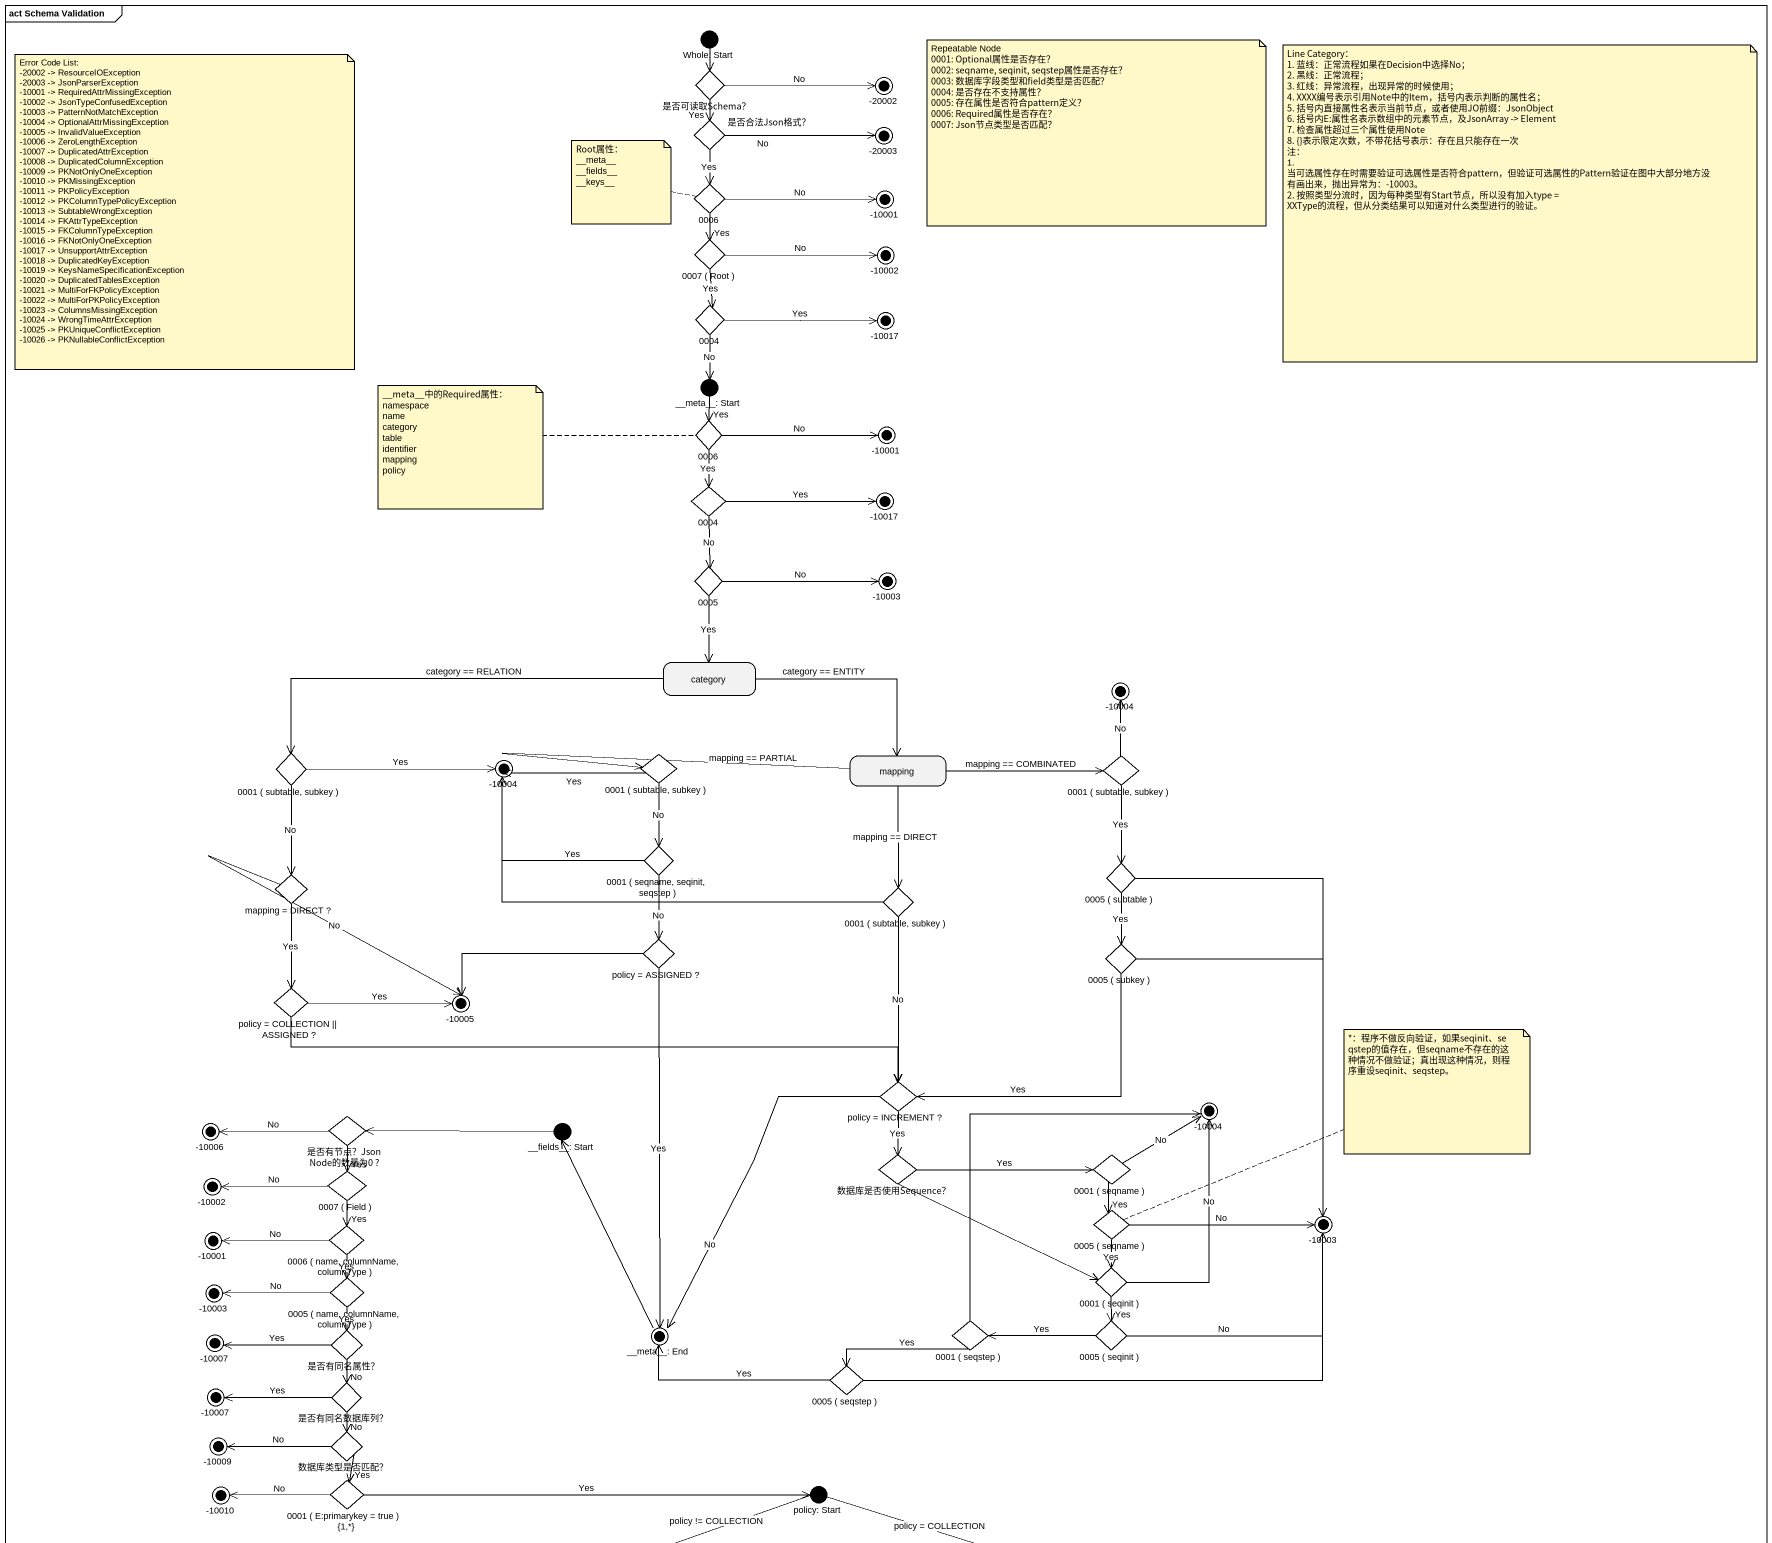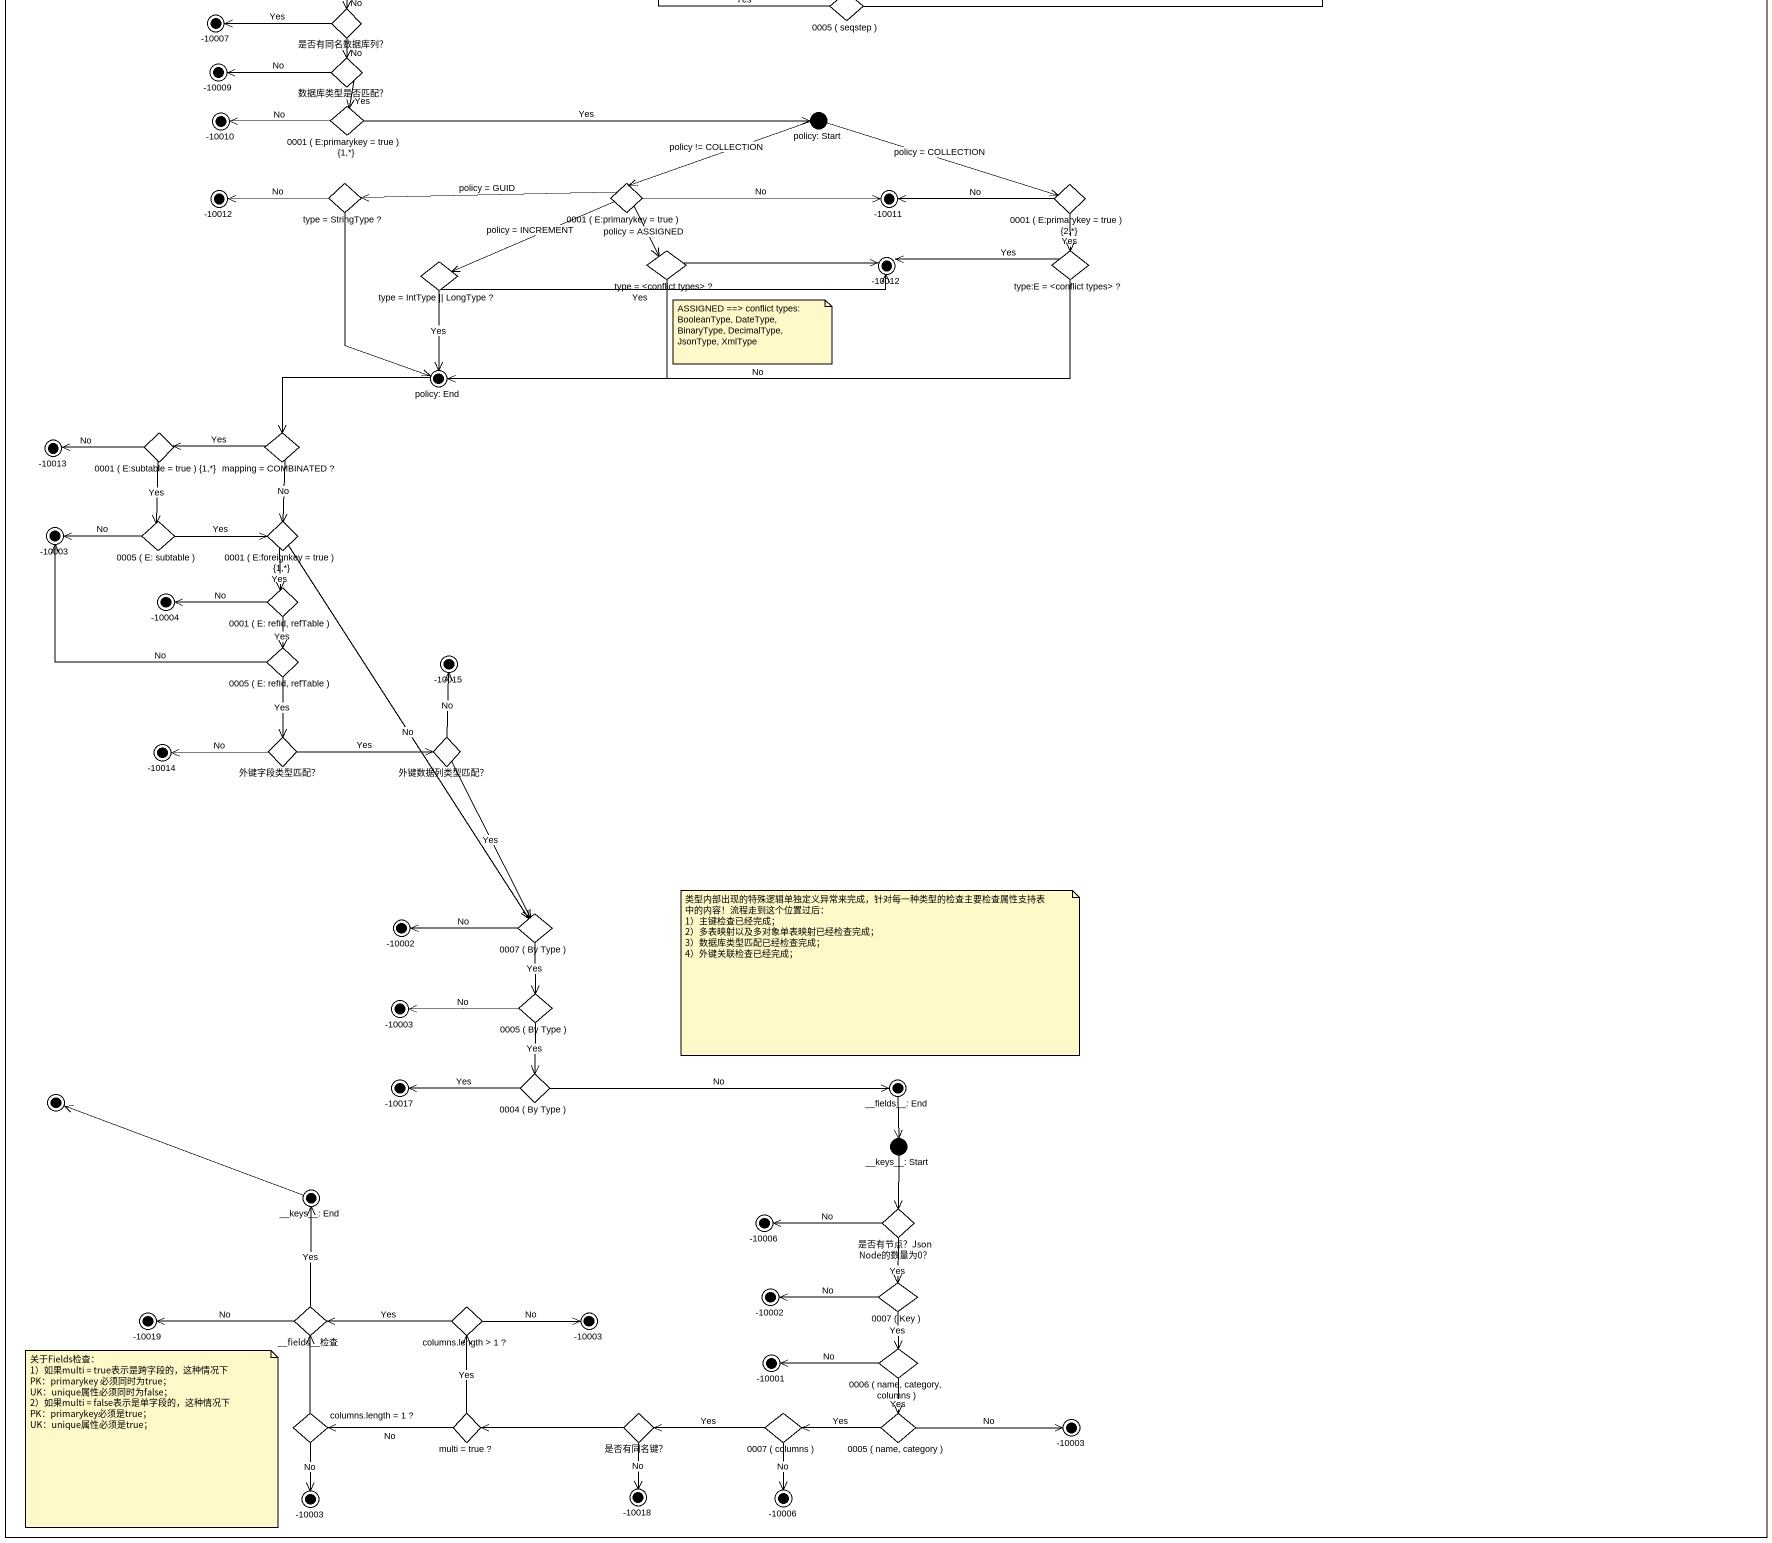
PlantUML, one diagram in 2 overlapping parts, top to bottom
@startuml
mainframe act Schema Validation
hide empty description
state "Whole: Start" as Whole_Start <<start>>
state "是否可读取Schema？" as 是否可读取Schema <<choice>>
state "-20002" as f20002 <<end>>
state "是否合法Json格式？" as 是否合法Json格式 <<choice>>
state "-20003" as f20003 <<end>>
state "0006" as c0006 <<choice>>
state "-10001" as f10001 <<end>>
state "0007 ( Root )" as c0007_Root <<choice>>
state "-10002" as f10002 <<end>>
state "0004" as c0004 <<choice>>
state "-10017" as f10017 <<end>>
state "~__meta~__: Start" as meta_Start <<start>>
state "0006" as c0006_2 <<choice>>
state "-10001" as f10001_2 <<end>>
state "0004" as c0004_2 <<choice>>
state "-10017" as f10017_2 <<end>>
state "0005" as c0005 <<choice>>
state "-10003" as f10003 <<end>>
state category
state "-10004" as f10004 <<end>>
state "0001 ( subtable, subkey )" as c0001_subtable_subkey <<choice>>
state "-10004" as f10004_2 <<end>>
state "0001 ( subtable, subkey )" as c0001_subtable_subkey_2 <<choice>>
state mapping
state "0001 ( subtable, subkey )" as c0001_subtable_subkey_3 <<choice>>
state "mapping = DIRECT ?" as mapping_DIRECT <<choice>>
state "0001 ( seqname, seqinit, seqstep )" as c0001_seqname_seqinit_seqstep <<choice>>
state "0005 ( subtable )" as c0005_subtable <<choice>>
state "0001 ( subtable, subkey )" as c0001_subtable_subkey_4 <<choice>>
state "policy = ASSIGNED ?" as policy_ASSIGNED <<choice>>
state "0005 ( subkey )" as c0005_subkey <<choice>>
state "policy = COLLECTION || ASSIGNED ?" as policy_COLLECTION_ASSIGNED <<choice>>
state "-10005" as f10005 <<end>>
state "policy = INCREMENT ?" as policy_INCREMENT <<choice>>
state "-10004" as f10004_3 <<end>>
state "-10006" as f10006 <<end>>
state "是否有节点？JsonNode的数量为0 ?" as 是否有节点_JsonNode的数量为0 <<choice>>
state "~__fields~__: Start" as fields_Start <<start>>
state "-10002" as f10002_2 <<end>>
state "0007 ( Field )" as c0007_Field <<choice>>
state "数据库是否使用Sequence？" as 数据库是否使用Sequence <<choice>>
state "0001 ( seqname )" as c0001_seqname <<choice>>
state "0006 ( name, columnName, columnType )" as c0006_name_columnName <<choice>>
state "0005 ( seqname )" as c0005_seqname <<choice>>
state "-10003" as f10003_2 <<end>>
state "-10001" as f10001_3 <<end>>
state "-10003" as f10003_3 <<end>>
state "0005 ( name, columnName, columnType )" as c0005_name_columnName <<choice>>
state "0001 ( seqinit )" as c0001_seqinit <<choice>>
state "-10007" as f10007 <<end>>
state "是否有同名属性？" as 是否有同名属性 <<choice>>
state "~__meta~__: End" as meta_End <<end>>
state "0001 ( seqstep )" as c0001_seqstep <<choice>>
state "0005 ( seqinit )" as c0005_seqinit <<choice>>
state "是否有同名数据库列？" as 是否有同名数据库列 <<choice>>
state "0005 ( seqstep )" as c0005_seqstep <<choice>>
state "-10007" as f10007_2 <<end>>
state "-10009" as f10009 <<end>>
state "数据库类型是否匹配？" as 数据库类型是否匹配 <<choice>> #FF0000
state "-10010" as f10010 <<end>>
state "0001 ( E:primarykey = true ) {1,*}" as c0001_E_primarykey_true_1 <<choice>>
state "policy: Start" as policy_Start <<start>>
state "-10012" as f10012 <<end>>
state "type = StringType ?" as type_StringType <<choice>>
state "0001 ( E:primarykey = true )" as c0001_E_primarykey_true <<choice>>
state "-10011" as f10011 <<end>>
state "0001 ( E:primarykey = true ) {2,*}" as c0001_E_primarykey_true_2 <<choice>>
state "type = IntType || LongType ?" as type_IntType_LongType <<choice>>
state "type = <conflict types> ?" as type_conflict_types <<choice>>
state "-10012" as f10012_2 <<end>>
state "type:E = <conflict types> ?" as type_E_conflict_types <<choice>>
state "policy: End" as policy_End <<end>>
state "0001 ( E:subtable = true ) {1,*}" as c0001_E_subtable_true_1 <<choice>>
state "mapping = COMBINATED ?" as mapping_COMBINATED <<choice>>
state "-10013" as f10013 <<end>>
state "-10003" as f10003_4 <<end>>
state "0005 ( E: subtable )" as c0005_E_subtable <<choice>>
state "0001 ( E:foreignkey = true ) {1,*}" as c0001_E_foreignkey_true_1 <<choice>>
state "0001 ( E: refId, refTable )" as c0001_E_refId_refTable <<choice>>
state "-10004" as f10004_4 <<end>>
state "0005 ( E: refId, refTable )" as c0005_E_refId_refTable <<choice>>
state "-10015" as f10015 <<end>>
state "-10014" as f10014 <<end>>
state "外键字段类型匹配？" as 外键字段类型匹配 <<choice>>
state "外键数据列类型匹配？" as 外键数据列类型匹配 <<choice>>
state "-10002" as f10002_3 <<end>>
state "0007 ( By Type )" as c0007_By_Type <<choice>>
state "-10003" as f10003_5 <<end>>
state "0005 ( By Type )" as c0005_By_Type <<choice>>
state "-10017" as f10017_3 <<end>>
state "0004 ( By Type )" as c0004_By_Type <<choice>>
state "~__fields~__: End" as fields_End <<end>>
state final1 <<end>>
state "~__keys~__: Start" as keys_Start <<start>>
state "~__keys~__: End" as keys_End <<end>>
state "是否有节点？JsonNode的数量为0？" as 是否有节点_JsonNode的数量为0_2 <<choice>>
state "-10006" as f10006_2 <<end>>
state "0007 ( Key )" as c0007_Key <<choice>>
state "-10019" as f10019 <<end>>
state "~__fields~__检查" as fields_检查 <<choice>> #FFC0CB
state "columns.length > 1 ?" as columns_length_1 <<choice>>
state "-10003" as f10003_6 <<end>>
state "-10002" as f10002_4 <<end>>
state "-10001" as f10001_4 <<end>>
state "0006 ( name, category, columns )" as c0006_name_category_columns <<choice>>
state "columns.length = 1 ?" as columns_length_1_2 <<choice>>
state "multi = true ?" as multi_true <<choice>>
state "是否有同名键？" as 是否有同名键 <<choice>>
state "0007 ( columns )" as c0007_columns <<choice>>
state "0005 ( name, category )" as c0005_name_category <<choice>>
state "-10003" as f10003_7 <<end>>
state "-10003" as f10003_8 <<end>>
state "-10018" as f10018 <<end>>
state "-10006" as f10006_3 <<end>>
Whole_Start --> 是否可读取Schema
是否可读取Schema -right-> f20002 : No
是否可读取Schema --> 是否合法Json格式 : Yes
是否合法Json格式 -right-> f20003 : No
是否合法Json格式 --> c0006 : Yes
c0006 -right-> f10001 : No
c0006 --> c0007_Root : Yes
c0007_Root -right-> f10002 : No
c0007_Root --> c0004 : Yes
c0004 -right-> f10017 : Yes
c0004 --> meta_Start : No
meta_Start --> c0006_2 : Yes
c0006_2 -right-> f10001_2 : No
c0006_2 --> c0004_2 : Yes
c0004_2 -right-> f10017_2 : Yes
c0004_2 --> c0005 : No
c0005 -right-> f10003 : No
c0005 --> category : Yes
category -left-> c0001_subtable_subkey : category == RELATION
category -right-> mapping : category == ENTITY
c0001_subtable_subkey -right-> f10004_2 : Yes
c0001_subtable_subkey --> mapping_DIRECT : No
c0001_subtable_subkey_2 -left-> f10004_2 : Yes
c0001_subtable_subkey_2 --> c0001_seqname_seqinit_seqstep : No
mapping -left-> c0001_subtable_subkey_2 : mapping == PARTIAL
mapping -right-> c0001_subtable_subkey_3 : mapping == COMBINATED
mapping --> c0001_subtable_subkey_4 : mapping == DIRECT
c0001_subtable_subkey_3 -up-> f10004 : No
c0001_subtable_subkey_3 --> c0005_subtable : Yes
mapping_DIRECT --> policy_COLLECTION_ASSIGNED : Yes
mapping_DIRECT --> f10005 : No
c0001_seqname_seqinit_seqstep -left-> f10004_2 : Yes
c0001_seqname_seqinit_seqstep --> policy_ASSIGNED : No
c0005_subtable --> c0005_subkey : Yes
c0005_subtable --> f10003_2
c0001_subtable_subkey_4 -left-> f10004_2
c0001_subtable_subkey_4 --> policy_INCREMENT : No
policy_ASSIGNED -left-> f10005
policy_ASSIGNED --> meta_End : Yes
c0005_subkey --> policy_INCREMENT : Yes
c0005_subkey --> f10003_2
policy_COLLECTION_ASSIGNED -right-> f10005 : Yes
policy_COLLECTION_ASSIGNED -right-> policy_INCREMENT
policy_INCREMENT --> 数据库是否使用Sequence : Yes
policy_INCREMENT --> meta_End : No
是否有节点_JsonNode的数量为0 -left-> f10006 : No
是否有节点_JsonNode的数量为0 --> c0007_Field : Yes
fields_Start -left-> 是否有节点_JsonNode的数量为0
c0007_Field -left-> f10002_2 : No
c0007_Field --> c0006_name_columnName : Yes
数据库是否使用Sequence -right-> c0001_seqname : Yes
数据库是否使用Sequence -right-> c0001_seqinit
c0001_seqname -right-> f10004_3 : No
c0001_seqname --> c0005_seqname : Yes
c0006_name_columnName -left-> f10001_3 : No
c0006_name_columnName --> c0005_name_columnName : Yes
c0005_seqname -right-> f10003_2 : No
c0005_seqname --> c0001_seqinit : Yes
c0005_name_columnName -left-> f10003_3 : No
c0005_name_columnName --> 是否有同名属性 : Yes
c0001_seqinit -up-> f10004_3 : No
c0001_seqinit --> c0005_seqinit : Yes
是否有同名属性 -left-> f10007 : Yes
是否有同名属性 --> 是否有同名数据库列 : No
meta_End -up-> fields_Start
c0001_seqstep -up-> f10004_3
c0001_seqstep -left-> c0005_seqstep : Yes
c0005_seqinit -right-> f10003_2 : No
c0005_seqinit -left-> c0001_seqstep : Yes
是否有同名数据库列 -left-> f10007_2 : Yes
是否有同名数据库列 --> 数据库类型是否匹配 : No
c0005_seqstep -right-> f10003_2
c0005_seqstep -left-> meta_End : Yes
数据库类型是否匹配 -left-> f10009 : No
数据库类型是否匹配 --> c0001_E_primarykey_true_1 : Yes
c0001_E_primarykey_true_1 -left-> f10010 : No
c0001_E_primarykey_true_1 -right-> policy_Start : Yes
policy_Start -left-> c0001_E_primarykey_true : policy != COLLECTION
policy_Start -right-> c0001_E_primarykey_true_2 : policy = COLLECTION
type_StringType -left-> f10012 : No
type_StringType --> policy_End
c0001_E_primarykey_true -left-> type_StringType : policy = GUID
c0001_E_primarykey_true -right-> f10011 : No
c0001_E_primarykey_true -left-> type_IntType_LongType : policy = INCREMENT
c0001_E_primarykey_true --> type_conflict_types : policy = ASSIGNED
c0001_E_primarykey_true_2 -left-> f10011 : No
c0001_E_primarykey_true_2 --> type_E_conflict_types : Yes
type_IntType_LongType -right-> f10012_2 : Yes
type_IntType_LongType --> policy_End : Yes
type_conflict_types -right-> f10012_2
type_conflict_types -left-> policy_End
type_E_conflict_types -left-> f10012_2 : Yes
type_E_conflict_types -left-> policy_End : No
policy_End -left-> mapping_COMBINATED
c0001_E_subtable_true_1 -left-> f10013 : No
c0001_E_subtable_true_1 --> c0005_E_subtable : Yes
mapping_COMBINATED -left-> c0001_E_subtable_true_1 : Yes
mapping_COMBINATED --> c0001_E_foreignkey_true_1 : No
c0005_E_subtable -left-> f10003_4 : No
c0005_E_subtable -right-> c0001_E_foreignkey_true_1 : Yes
c0001_E_foreignkey_true_1 --> c0001_E_refId_refTable : Yes
c0001_E_foreignkey_true_1 --> c0007_By_Type : No
c0001_E_refId_refTable -left-> f10004_4 : No
c0001_E_refId_refTable --> c0005_E_refId_refTable : Yes
c0005_E_refId_refTable -left-> f10003_4 : No
c0005_E_refId_refTable --> 外键字段类型匹配 : Yes
外键字段类型匹配 -left-> f10014 : No
外键字段类型匹配 -right-> 外键数据列类型匹配 : Yes
外键数据列类型匹配 -up-> f10015 : No
外键数据列类型匹配 --> c0007_By_Type : Yes
c0007_By_Type -left-> f10002_3 : No
c0007_By_Type --> c0005_By_Type : Yes
c0005_By_Type -left-> f10003_5 : No
c0005_By_Type --> c0004_By_Type : Yes
c0004_By_Type -left-> f10017_3 : Yes
c0004_By_Type -right-> fields_End : No
fields_End --> keys_Start
keys_Start --> 是否有节点_JsonNode的数量为0_2
keys_End -left-> final1
是否有节点_JsonNode的数量为0_2 -left-> f10006_2 : No
是否有节点_JsonNode的数量为0_2 --> c0007_Key : Yes
c0007_Key -left-> f10002_4 : No
c0007_Key --> c0006_name_category_columns : Yes
fields_检查 -up-> keys_End : Yes
fields_检查 -left-> f10019 : No
columns_length_1 -left-> fields_检查 : Yes
columns_length_1 -right-> f10003_6 : No
c0006_name_category_columns -left-> f10001_4 : No
c0006_name_category_columns --> c0005_name_category : Yes
columns_length_1_2 -up-> fields_检查
columns_length_1_2 --> f10003_8 : No
multi_true -up-> columns_length_1 : Yes
multi_true -left-> columns_length_1_2 : No
是否有同名键 -left-> multi_true
是否有同名键 --> f10018 : No
c0007_columns -left-> 是否有同名键 : Yes
c0007_columns --> f10006_3 : No
c0005_name_category -left-> c0007_columns : Yes
c0005_name_category -right-> f10003_7 : No
note as N1
  Error Code List:
  -20002 -> ResourceIOException
  -20003 -> JsonParserException
  -10001 -> RequiredAttrMissingException
  -10002 -> JsonTypeConfusedException
  -10003 -> PatternNotMatchException
  -10004 -> OptionalAttrMissingException
  -10005 -> InvalidValueException
  -10006 -> ZeroLengthException
  -10007 -> DuplicatedAttrException
  -10008 -> DuplicatedColumnException
  -10009 -> PKNotOnlyOneException
  -10010 -> PKMissingException
  -10011 -> PKPolicyException
  -10012 -> PKColumnTypePolicyException
  -10013 -> SubtableWrongException
  -10014 -> FKAttrTypeException
  -10015 -> FKColumnTypeException
  -10016 -> FKNotOnlyOneException
  -10017 -> UnsupportAttrException
  -10018 -> DuplicatedKeyException
  -10019 -> KeysNameSpecificationException
  -10020 -> DuplicatedTablesException
  -10021 -> MultiForFKPolicyException
  -10022 -> MultiForPKPolicyException
  -10023 -> ColumnsMissingException
  -10024 -> WrongTimeAttrException
  -10025 -> PKUniqueConflictException
  -10026 -> PKNullableConflictException
end note
note as N2
  Repeatable Node
  0001: Optional属性是否存在？
  0002: seqname, seqinit, seqstep属性是否存在？
  0003: 数据库字段类型和field类型是否匹配？
  0004: 是否存在不支持属性？
  0005: 存在属性是否符合pattern定义？
  0006: Required属性是否存在？
  0007: Json节点类型是否匹配？
end note
note as N3
  Line Category：
  1. 蓝线：正常流程如果在Decision中选择No；
  2. 黑线：正常流程；
  3. 红线：异常流程，出现异常的时候使用；
  4. XXXX编号表示引用Note中的Item，括号内表示判断的属性名；
  5. 括号内直接属性名表示当前节点，或者使用JO前缀：JsonObject
  6. 括号内E:属性名表示数组中的元素节点，及JsonArray -> Element
  7. 检查属性超过三个属性使用Note
  8. {}表示限定次数，不带花括号表示：存在且只能存在一次
  注：
  1. 当可选属性存在时需要验证可选属性是否符合pattern，但验证可选属性的Pattern验证在图中大部分地方没有画出来，抛出异常为：-10003。
  2. 按照类型分流时，因为每种类型有Start节点，所以没有加入type = XXType的流程，但从分类结果可以知道对什么类型进行的验证。
end note
note left of c0006
  Root属性：
  ~__meta~__
  ~__fields~__
  ~__keys~__
end note
note left of c0006_2
  ~__meta~__中的Required属性：
  namespace
  name
  category
  table
  identifier
  mapping
  policy
end note
note right of c0005_seqname : *：程序不做反向验证，如果seqinit、seqstep的值存在，但seqname不存在的这种情况不做验证；真出现这种情况，则程序重设seqinit、seqstep。
note as N7
  ASSIGNED ==> conflict types:
  BooleanType, DateType,
  BinaryType, DecimalType,
  JsonType, XmlType
end note
note as N8
  类型内部出现的特殊逻辑单独定义异常来完成，针对每一种类型的检查主要检查属性支持表中的内容！流程走到这个位置过后：
  1）主键检查已经完成；
  2）多表映射以及多对象单表映射已经检查完成；
  3）数据库类型匹配已经检查完成；
  4）外键关联检查已经完成；
end note
note as N9
  关于Fields检查：
  1）如果multi = true表示是跨字段的，这种情况下
  PK：primarykey 必须同时为true；
  UK：unique属性必须同时为false；
  2）如果multi = false表示是单字段的，这种情况下
  PK：primarykey必须是true；
  UK：unique属性必须是true；
end note
@enduml
